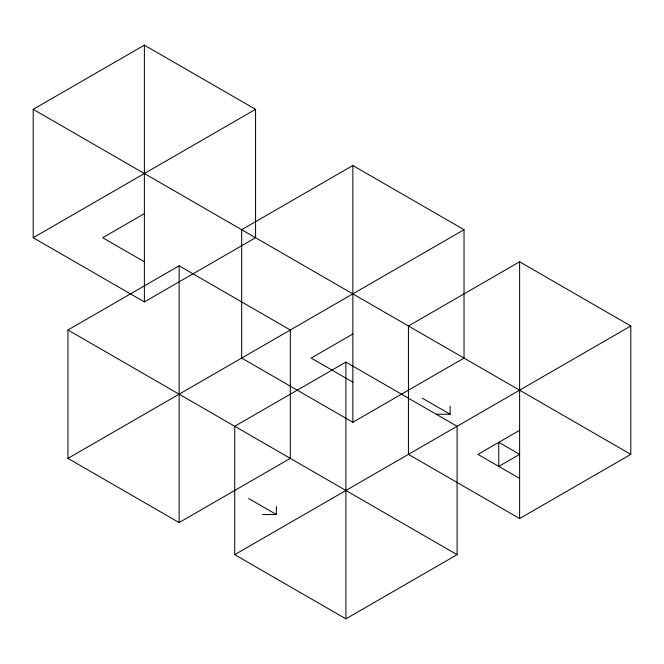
<?xml version="1.0" encoding="UTF-8"?>
<svg xmlns="http://www.w3.org/2000/svg" width="664" height="664" viewBox="0 0 664 664"><rect width="100%" height="100%" fill="white"/><g stroke="black" fill="none" stroke-linecap="round" stroke-linejoin="round"><path stroke-width="1" d="M33.2 109.336L144.378 45.152L255.565 109.336L255.565 237.72L144.378 301.912L33.2 237.72L33.2 109.336L630.8 454.367L630.8 325.982L519.621 261.79L408.435 325.982L408.435 454.367L519.621 518.551L630.8 454.367M33.2 237.72L255.565 109.336M144.378 213.65L102.688 237.72L144.378 261.79M67.944 329.991L179.122 265.799L290.309 329.991L290.309 458.376L179.122 522.568L67.944 458.376L67.944 329.991L457.081 554.664L457.081 426.28L345.894 362.087L234.716 426.28L234.716 554.664L345.894 618.848L457.081 554.664M352.85 165.51L241.663 229.694L241.663 358.079L352.85 422.271L464.028 358.079L464.028 229.694L352.85 165.51L352.85 422.271M67.944 458.376L464.028 229.694M352.85 334.009L311.15 358.079L352.85 382.149M234.716 554.664L630.8 325.982M519.621 430.289L477.922 454.367L519.621 478.437M436.231 414.245L450.134 414.245L450.134 406.219M262.512 514.542L276.407 514.542L276.407 506.516M422.337 398.201L450.134 414.245M248.61 498.49L276.407 514.542M519.621 261.79L519.621 518.551M345.894 362.087L345.894 618.848M179.122 265.799L179.122 522.568M144.378 45.152L144.378 301.912M519.621 454.367L498.772 466.402L498.772 442.324L519.621 454.367"/></g></svg>
